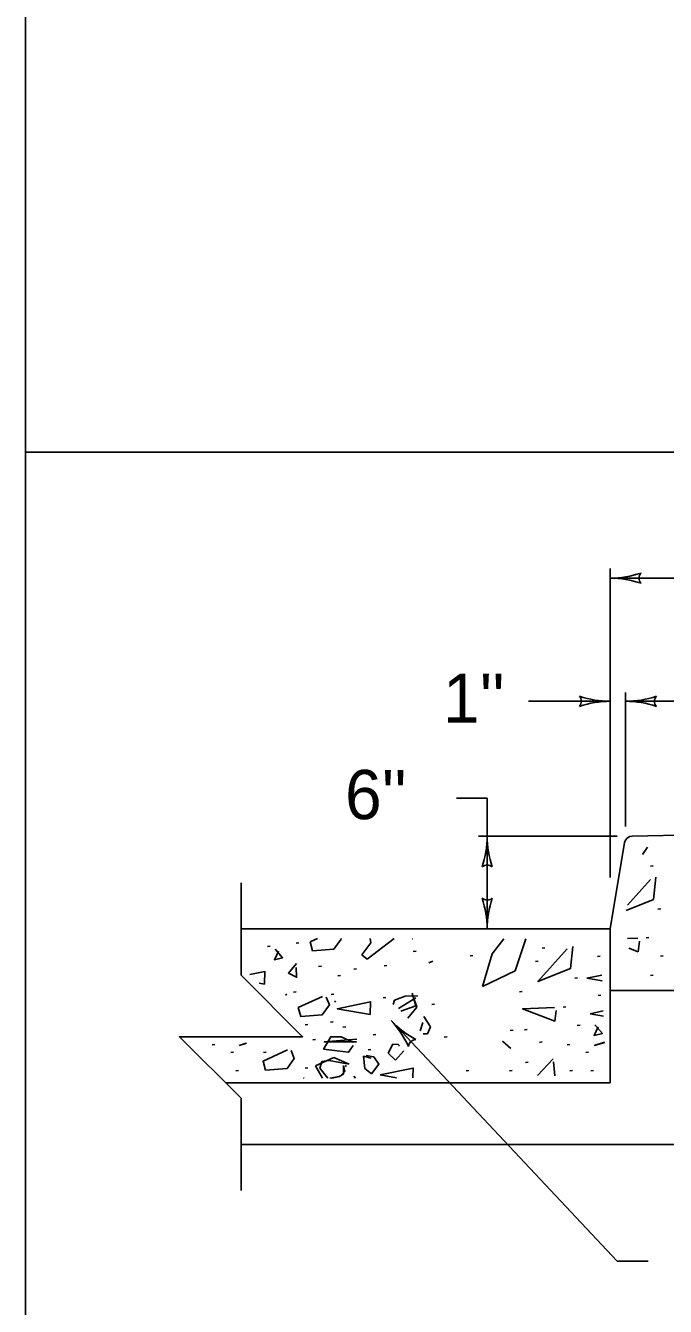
# Model space of a CAD drawing. Extents: x 997.6 to 1037, y 998.9 to 1022.8.
# Drawn here: x 1007 to 1009.6, y 1010.63 to 1015.83 of the extents above; entities that cross this region are included whole.
import ezdxf

# ---------------------------------------------------------------- set-up
doc = ezdxf.new("R2010")
doc.units = 0
for name, color, linetype in [('Level 1', 7, 'Continuous'), ('Level 10', 7, 'Continuous'), ('Level 11', 7, 'Continuous')]:
    doc.layers.add(name, color=color, linetype=linetype)

msp = doc.modelspace()

# ---------------------------------------------------------------- linework, layer by layer
at = {"layer": 'Level 1'}
for p, q in [((1007, 1014.1), (1016.5, 1014.1)), ((1009.375, 1012.372), (1009.375, 1013.6273)), ((1011.2856, 1013.5882), (1009.375, 1013.5882)), ((1009.4375, 1012.5797), (1009.4375, 1013.1242)), ((1009.375, 1013.0882), (1009.0428, 1013.0882)), ((1009.735, 1013.0882), (1009.4375, 1013.0882)), ((1008.875, 1012.695), (1008.75, 1012.695)), ((1008.875, 1012.1637), (1008.875, 1012.695)), ((1009.4634, 1012.5405), (1011.75, 1012.5882)), ((1009.4028, 1012.5405), (1008.8398, 1012.5405)), ((1009.4333, 1012.5144), (1009.375, 1012.1637)), ((1009.375, 1012.1637), (1007.875, 1012.1637)), ((1009.375, 1011.5387), (1009.375, 1012.1637)), ((1009.375, 1011.9137), (1014.125, 1011.9137)), ((1009.4033, 1010.8152), (1008.4847, 1011.7917)), ((1009.375, 1011.5387), (1007.8125, 1011.5387)), ((1015.625, 1011.2887), (1007.875, 1011.2887)), ((1009.5283, 1010.8152), (1009.4033, 1010.8152))]:
    msp.add_line(p, q, dxfattribs=at)
for points in [[(1009.5054, 1012.4658), (1009.5268, 1012.4953)], [(1009.5493, 1012.4195), (1009.5383, 1012.4181)], [(1009.5508, 1012.2838), (1009.5605, 1012.374)], [(1007.875, 1011.1012), (1007.875, 1011.4762), (1007.625, 1011.7262), (1008.125, 1011.7262), (1007.875, 1011.9762), (1007.875, 1012.3512)], [(1009.5383, 1012.3643), (1009.4453, 1012.2604)], [(1009.439, 1012.2391), (1009.5508, 1012.2838)], [(1009.5799, 1012.2459), (1009.5688, 1012.2445)], [(1008.1858, 1012.1251), (1008.1554, 1012.1111)], [(1008.1554, 1012.1111), (1008.1652, 1012.075)], [(1008.2525, 1012.0819), (1008.2817, 1012.1222)], [(1008.2817, 1012.1222), (1008.2807, 1012.1249)], [(1008.388, 1012.0413), (1008.4977, 1012.1243)], [(1008.3998, 1012.1246), (1008.4018, 1012.1079)], [(1008.5722, 1012.1242), (1008.572, 1012.1238)], [(1008.572, 1012.1238), (1008.5734, 1012.1242)], [(1008.9428, 1012.1233), (1008.8952, 1012.0622)], [(1008.9881, 1011.9942), (1009.0315, 1012.123)], [(1009.487, 1012.1263), (1009.4448, 1012.1246)], [(1009.4884, 1012.0708), (1009.4939, 1012.1138)], [(1009.5323, 1012.1288), (1009.5212, 1012.1274)], [(1007.9939, 1012.0939), (1007.9828, 1012.0925)], [(1008.0271, 1012.0734), (1008.0105, 1012.0388), (1008.0438, 1012.047), (1008.0133, 1012.0817)], [(1008.1097, 1012.1075), (1008.0986, 1012.1062)], [(1008.1652, 1012.075), (1008.2525, 1012.0819)], [(1008.4018, 1012.1079), (1008.3658, 1012.058)], [(1008.3658, 1012.058), (1008.388, 1012.0413)], [(1008.5861, 1012.0735), (1008.575, 1012.0721)], [(1008.8952, 1012.0622), (1008.8563, 1011.9304)], [(1009.2003, 1012.083), (1009.081, 1011.9498), (1009.2128, 1012.0025), (1009.2225, 1012.0927)], [(1009.1093, 1012.0871), (1009.0981, 1012.0858)], [(1009.45, 1012.0854), (1009.4884, 1012.0708)], [(1008.1009, 1012.0233), (1008.0676, 1011.9845), (1008.1009, 1011.9678), (1008.0995, 1012.0067)], [(1008.2015, 1012.0123), (1008.1904, 1012.0108)], [(1008.467, 1012.0156), (1008.4559, 1012.0143)], [(1008.6543, 1012.0331), (1008.6377, 1012.0261)], [(1008.8165, 1012.0565), (1008.8054, 1012.0551)], [(1009.082, 1012.0327), (1009.0709, 1012.0313)], [(1009.3338, 1012.0531), (1009.3228, 1012.0517)], [(1009.5902, 1012.0539), (1009.5791, 1012.0526)], [(1007.9719, 1011.9914), (1007.9113, 1011.9789)], [(1007.9705, 1011.9401), (1007.9719, 1011.9928)], [(1008.2798, 1011.9748), (1008.2687, 1011.9734)], [(1008.3445, 1012.002), (1008.3333, 1012.0007)], [(1008.8563, 1011.9304), (1008.9881, 1011.9942)], [(1009.2419, 1011.9646), (1009.2308, 1011.9632)], [(1009.3405, 1011.9763), (1009.2793, 1011.9637)], [(1009.2793, 1011.9637), (1009.3415, 1011.9526)], [(1009.5493, 1011.9757), (1009.5383, 1011.9743)], [(1007.9493, 1011.9438), (1007.9705, 1011.9401)], [(1008.0994, 1011.9088), (1008.0883, 1011.9073)], [(1008.5849, 1011.8519), (1008.5697, 1011.9033)], [(1009.0173, 1011.9102), (1009.0063, 1011.9088)], [(1008.0607, 1011.8991), (1008.0551, 1011.8949)], [(1008.2063, 1011.89), (1008.1078, 1011.8442), (1008.1175, 1011.8082), (1008.2049, 1011.8151), (1008.234, 1011.8553), (1008.2215, 1011.8872)], [(1008.2526, 1011.8986), (1008.2415, 1011.8972)], [(1008.2604, 1011.8672), (1008.2548, 1011.8699)], [(1008.4008, 1011.8675), (1008.2662, 1011.8398), (1008.3993, 1011.8163), (1008.4008, 1011.8689)], [(1008.4636, 1011.8849), (1008.4525, 1011.8835)], [(1008.4989, 1011.8741), (1008.4926, 1011.8563)], [(1008.5419, 1011.8908), (1008.4989, 1011.8741)], [(1008.5849, 1011.8838), (1008.5143, 1011.8402)], [(1008.5247, 1011.8295), (1008.5849, 1011.8519)], [(1008.5933, 1011.8922), (1008.5419, 1011.8908)], [(1008.5891, 1011.8463), (1008.5724, 1011.8935)], [(1008.661, 1011.8577), (1008.6498, 1011.8563)], [(1009.3373, 1011.8952), (1009.3262, 1011.8938)], [(1008.5523, 1011.8011), (1008.5891, 1011.8463)], [(1008.6446, 1011.7659), (1008.6183, 1011.8075)], [(1009.149, 1011.845), (1009.0186, 1011.8394), (1009.1504, 1011.7895), (1009.1559, 1011.8325)], [(1009.1943, 1011.8475), (1009.1832, 1011.8461)], [(1009.3468, 1011.8305), (1009.293, 1011.8193)], [(1009.293, 1011.8193), (1009.3477, 1011.8098)], [(1008.1471, 1011.776), (1008.136, 1011.7747)], [(1008.2492, 1011.7863), (1008.2381, 1011.7848)], [(1008.3003, 1011.7658), (1008.2891, 1011.7644)], [(1008.6141, 1011.7839), (1008.6028, 1011.7493)], [(1008.6321, 1011.7382), (1008.6446, 1011.7659)], [(1008.9799, 1011.7522), (1008.9688, 1011.7508)], [(1009.0378, 1011.7556), (1009.0267, 1011.7543)], [(1009.2522, 1011.7726), (1009.2411, 1011.7713)], [(1009.3262, 1011.7657), (1009.3095, 1011.731), (1009.3428, 1011.7393), (1009.3123, 1011.774)], [(1007.7693, 1011.6943), (1007.7583, 1011.6929)], [(1007.8954, 1011.6993), (1007.8679, 1011.691)], [(1007.8679, 1011.691), (1007.8977, 1011.6993)], [(1008.1778, 1011.7148), (1008.1666, 1011.7133)], [(1008.3298, 1011.7035), (1008.2812, 1011.7257), (1008.2396, 1011.7257), (1008.2104, 1011.6758), (1008.2659, 1011.6688), (1008.3117, 1011.6633), (1008.3311, 1011.691)], [(1008.345, 1011.716), (1008.2133, 1011.7049), (1008.3436, 1011.7049)], [(1008.4228, 1011.7352), (1008.4117, 1011.7338)], [(1008.492, 1011.6952), (1008.4726, 1011.6591)], [(1008.5153, 1011.6942), (1008.492, 1011.6952)], [(1008.6144, 1011.7374), (1008.6321, 1011.7382)], [(1008.712, 1011.725), (1008.7009, 1011.7236)], [(1008.9714, 1011.6785), (1008.9368, 1011.7077)], [(1009.099, 1011.7046), (1009.0879, 1011.7032)], [(1009.2113, 1011.6943), (1009.2003, 1011.6929)], [(1009.3522, 1011.7037), (1009.3099, 1011.691)], [(1009.3099, 1011.691), (1009.3523, 1011.7028)], [(1007.8442, 1011.6638), (1007.8331, 1011.6623)], [(1008.0633, 1011.6722), (1007.9648, 1011.6264), (1007.9746, 1011.5903), (1008.0619, 1011.5973), (1008.0911, 1011.6375), (1008.0786, 1011.6694)], [(1007.9769, 1011.6638), (1007.9658, 1011.6623)], [(1008.4033, 1011.6383), (1008.3728, 1011.6467), (1008.3783, 1011.5967), (1008.4047, 1011.5759), (1008.4352, 1011.6148), (1008.4143, 1011.6438), (1008.3838, 1011.6494)], [(1008.4023, 1011.6739), (1008.3913, 1011.6725)], [(1008.4726, 1011.6591), (1008.5031, 1011.6314)], [(1008.5031, 1011.6314), (1008.5363, 1011.6693)], [(1008.5193, 1011.6894), (1008.5142, 1011.6924)], [(1009.2862, 1011.6638), (1009.2751, 1011.6623)], [(1008.1471, 1011.5991), (1008.136, 1011.5977)], [(1008.2521, 1011.6411), (1008.1772, 1011.6078)], [(1008.1772, 1011.6078), (1008.2065, 1011.5578)], [(1008.2035, 1011.6258), (1008.1952, 1011.5981)], [(1008.1952, 1011.5981), (1008.2275, 1011.5578)], [(1008.2327, 1011.63), (1008.2035, 1011.6258)], [(1008.3062, 1011.6161), (1008.2327, 1011.63)], [(1008.3145, 1011.6148), (1008.2521, 1011.6411)], [(1008.2964, 1011.5843), (1008.2909, 1011.6092)], [(1008.2909, 1011.5745), (1008.2909, 1011.6092)], [(1008.2978, 1011.6092), (1008.3034, 1011.605)], [(1008.5743, 1011.5987), (1008.4398, 1011.5709)], [(1008.5732, 1011.5593), (1008.5743, 1011.6001)], [(1009.0412, 1011.6228), (1009.0301, 1011.6215)], [(1009.1434, 1011.6356), (1009.0793, 1011.568)], [(1009.1495, 1011.5676), (1009.1448, 1011.6244)], [(1007.8646, 1011.5888), (1007.8535, 1011.5874)], [(1008.131, 1011.5574), (1008.129, 1011.5596)], [(1008.2358, 1011.5579), (1008.2743, 1011.5648)], [(1008.2438, 1011.5579), (1008.277, 1011.5648)], [(1008.2743, 1011.5648), (1008.2909, 1011.5745)], [(1008.277, 1011.5648), (1008.2964, 1011.5843)], [(1008.3403, 1011.5583), (1008.3332, 1011.5664)], [(1008.4398, 1011.5709), (1008.5072, 1011.559)], [(1008.8005, 1011.5888), (1008.7894, 1011.5874)], [(1008.9765, 1011.5888), (1008.9654, 1011.5874)], [(1009.2215, 1011.5888), (1009.2104, 1011.5874)], [(1009.3066, 1011.5888), (1009.2955, 1011.5874)]]:
    msp.add_lwpolyline(points, dxfattribs=at)
for centre, radius, start, end in [((1009.375, 1013.9788), 0.3906, 269.9878, 270), ((1009.375, 1013.9788), 0.3906, 270, 288.6688), ((1009.375, 1013.1975), 0.3906, 71.3472, 89.9939), ((1009.5235, 1013.5881), 0.0312, 138.7746, 220.8913), ((1009.2265, 1013.0882), 0.0312, 318.7746, 40.8913), ((1009.375, 1013.4788), 0.3906, 251.3472, 269.9939), ((1009.4375, 1013.4788), 0.3906, 270, 288.6688), ((1009.586, 1013.0881), 0.0312, 138.7746, 220.8913), ((1009.375, 1012.6975), 0.3906, 90, 108.6688), ((1009.375, 1012.6975), 0.3906, 89.9878, 90), ((1009.4375, 1013.4788), 0.3906, 269.9878, 270), ((1009.4375, 1012.6975), 0.3906, 71.3472, 89.9939), ((1008.4844, 1012.5405), 0.3906, 341.3472, 359.9939), ((1009.2656, 1012.5405), 0.3906, 179.9878, 180), ((1009.2656, 1012.5405), 0.3906, 180, 198.6688), ((1009.4641, 1012.5093), 0.0313, 91.1937, 170.5701), ((1008.875, 1012.392), 0.0312, 48.7746, 130.8913), ((1008.875, 1012.3122), 0.0312, 228.7746, 310.8913), ((1008.4844, 1012.1637), 0.3906, 0, 18.6688), ((1009.2656, 1012.1637), 0.3906, 161.3472, 179.9939), ((1008.4844, 1012.1637), 0.3906, 359.9878, 0), ((1008.7692, 1012.0593), 0.3906, 223.2373, 223.2495), ((1008.7692, 1012.0593), 0.3906, 223.2495, 241.9183), ((1008.2001, 1011.524), 0.3906, 24.5967, 43.2434), ((1008.5864, 1011.6834), 0.0312, 92.0241, 174.1408)]:
    msp.add_arc(centre, radius, start, end, dxfattribs=at)
at = {"layer": 'Level 10'}
msp.add_line((1007, 1021.5), (1007, 1000.5), dxfattribs=at)
at = {"layer": 'Level 11'}
msp.add_lwpolyline([(1007, 1000.5), (1035.5, 1000.5), (1035.5, 1021.5), (1007, 1021.5)], close=True, dxfattribs=at)

# ---------------------------------------------------------------- texts
at = {"layer": 'Level 1'}
for s, p in [("1''", (1008.6957, 1013.0008)), ("6''", (1008.2976, 1012.6096))]:
    msp.add_text(s, height=0.2, dxfattribs=at).set_placement(p)

doc.saveas('drawing.dxf')
